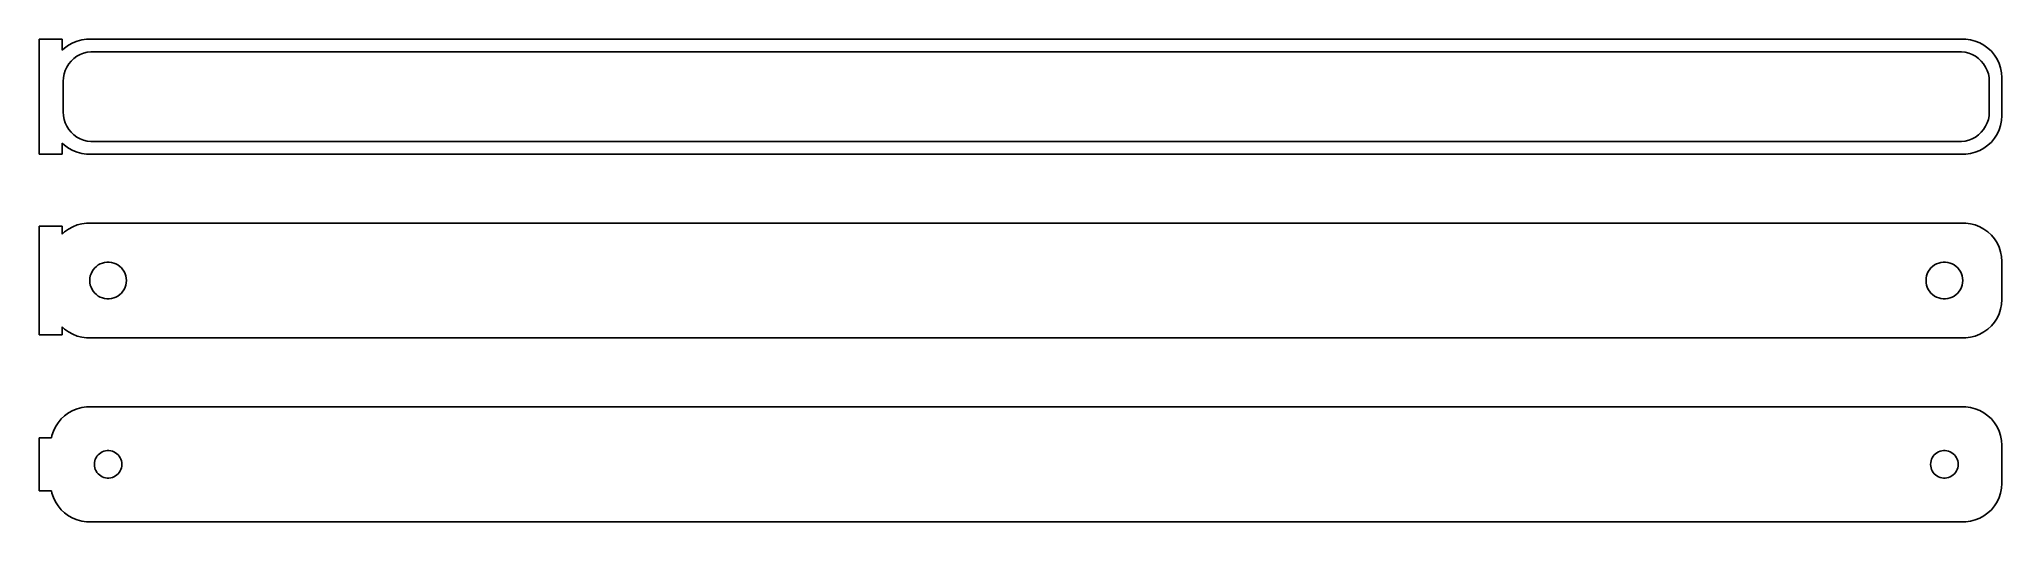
# Model space of a CAD drawing. Header units: metres. Extents: x -129 to 128, y 41 to 103.
import ezdxf

# ---------------------------------------------------------------- set-up
doc = ezdxf.new("R2010")
doc.units = ezdxf.units.M

msp = doc.modelspace()

# ---------------------------------------------------------------- linework, layer by layer
for p, q in [((-126, 103.49), (-129, 103.49)), ((-129, 103.49), (-129, 88.5099)), ((-126, 102.059), (-126, 103.49)), ((-125.179, 102.722), (-125.687, 102.353)), ((-124.629, 103.024), (-125.179, 102.722)), ((-124.045, 103.255), (-124.629, 103.024)), ((-123.437, 103.411), (-124.045, 103.255)), ((-122.814, 103.49), (-123.437, 103.411)), ((122.814, 103.49), (-122.814, 103.49)), ((123.437, 103.411), (122.814, 103.49)), ((124.045, 103.255), (123.437, 103.411)), ((124.629, 103.024), (124.045, 103.255)), ((125.179, 102.722), (124.629, 103.024)), ((125.687, 102.353), (125.179, 102.722)), ((-125.687, 102.353), (-126, 102.059)), ((-125.394, 99.8656), (-125.133, 100.276)), ((-125.133, 100.276), (-124.823, 100.651)), ((-124.823, 100.651), (-124.469, 100.984)), ((-124.469, 100.984), (-124.075, 101.27)), ((-124.075, 101.27), (-123.649, 101.504)), ((-123.649, 101.504), (-123.197, 101.683)), ((-123.197, 101.683), (-122.726, 101.804)), ((-122.726, 101.804), (-122.243, 101.865)), ((-122.243, 101.865), (122.243, 101.865)), ((122.243, 101.865), (122.726, 101.804)), ((122.726, 101.804), (123.197, 101.683)), ((123.197, 101.683), (123.649, 101.504)), ((123.649, 101.504), (124.075, 101.27)), ((124.075, 101.27), (124.469, 100.984)), ((124.469, 100.984), (124.823, 100.651)), ((124.823, 100.651), (125.133, 100.276)), ((125.133, 100.276), (125.394, 99.8656)), ((126.145, 101.923), (125.687, 102.353)), ((126.545, 101.439), (126.145, 101.923)), ((126.882, 100.909), (126.545, 101.439)), ((127.149, 100.341), (126.882, 100.909)), ((127.343, 99.7434), (127.149, 100.341)), ((-125.873, 98), (-125.842, 98.4854)), ((-125.873, 94), (-125.873, 98)), ((-125.842, 98.4854), (-125.751, 98.9631)), ((-125.751, 98.9631), (-125.601, 99.4256)), ((-125.601, 99.4256), (-125.394, 99.8656)), ((125.394, 99.8656), (125.601, 99.4256)), ((125.601, 99.4256), (125.751, 98.9631)), ((125.751, 98.9631), (125.842, 98.4854)), ((125.842, 98.4854), (125.873, 98)), ((125.873, 98), (125.873, 94)), ((127.461, 99.1267), (127.343, 99.7434)), ((127.5, 98.5), (127.461, 99.1267)), ((127.5, 93.5), (127.5, 98.5)), ((-125.842, 93.5146), (-125.873, 94)), ((-125.751, 93.0369), (-125.842, 93.5146)), ((-125.601, 92.5744), (-125.751, 93.0369)), ((-125.394, 92.1344), (-125.601, 92.5744)), ((125.601, 92.5744), (125.394, 92.1344)), ((125.751, 93.0369), (125.601, 92.5744)), ((125.842, 93.5146), (125.751, 93.0369)), ((125.873, 94), (125.842, 93.5146)), ((127.343, 92.2566), (127.461, 92.8733)), ((127.461, 92.8733), (127.5, 93.5)), ((-126, 89.9413), (-125.687, 89.6474)), ((-126, 88.5099), (-126, 89.9413)), ((-125.133, 91.7237), (-125.394, 92.1344)), ((-124.823, 91.349), (-125.133, 91.7237)), ((-124.469, 91.0161), (-124.823, 91.349)), ((-124.075, 90.7302), (-124.469, 91.0161)), ((-123.649, 90.4959), (-124.075, 90.7302)), ((-123.197, 90.3169), (-123.649, 90.4959)), ((-122.726, 90.196), (-123.197, 90.3169)), ((-122.243, 90.135), (-122.726, 90.196)), ((122.243, 90.135), (-122.243, 90.135)), ((122.726, 90.196), (122.243, 90.135)), ((123.197, 90.3169), (122.726, 90.196)), ((123.649, 90.4959), (123.197, 90.3169)), ((124.075, 90.7302), (123.649, 90.4959)), ((124.469, 91.0161), (124.075, 90.7302)), ((124.823, 91.349), (124.469, 91.0161)), ((125.133, 91.7237), (124.823, 91.349)), ((125.394, 92.1344), (125.133, 91.7237)), ((125.687, 89.6474), (126.145, 90.0773)), ((126.145, 90.0773), (126.545, 90.5611)), ((126.545, 90.5611), (126.882, 91.0912)), ((126.882, 91.0912), (127.149, 91.6594)), ((127.149, 91.6594), (127.343, 92.2566)), ((-129, 88.5099), (-126, 88.5099)), ((-125.687, 89.6474), (-125.179, 89.2784)), ((-125.179, 89.2784), (-124.629, 88.9759)), ((-124.629, 88.9759), (-124.045, 88.7447)), ((-124.045, 88.7447), (-123.437, 88.5886)), ((-123.437, 88.5886), (-122.814, 88.5099)), ((-122.814, 88.5099), (122.814, 88.5099)), ((122.814, 88.5099), (123.437, 88.5886)), ((123.437, 88.5886), (124.045, 88.7447)), ((124.045, 88.7447), (124.629, 88.9759)), ((124.629, 88.9759), (125.179, 89.2784)), ((125.179, 89.2784), (125.687, 89.6474)), ((-126, 79.1148), (-129, 79.1148)), ((-129, 79.1148), (-129, 64.8852)), ((-126, 78.0587), (-126, 79.1148)), ((-125.687, 78.3526), (-126, 78.0587)), ((-125.179, 78.7216), (-125.687, 78.3526)), ((-124.629, 79.0241), (-125.179, 78.7216)), ((-124.045, 79.2553), (-124.629, 79.0241)), ((-123.437, 79.4114), (-124.045, 79.2553)), ((-122.814, 79.4901), (-123.437, 79.4114)), ((122.814, 79.4901), (-122.814, 79.4901)), ((123.437, 79.4114), (122.814, 79.4901)), ((124.045, 79.2553), (123.437, 79.4114)), ((124.629, 79.0241), (124.045, 79.2553)), ((125.179, 78.7216), (124.629, 79.0241)), ((125.687, 78.3526), (125.179, 78.7216)), ((126.145, 77.9227), (125.687, 78.3526)), ((126.545, 77.4389), (126.145, 77.9227)), ((126.882, 76.9088), (126.545, 77.4389)), ((-120.45, 74.3575), (-120.151, 74.3953)), ((-120.151, 74.3953), (-119.849, 74.3953)), ((-119.849, 74.3953), (-119.55, 74.3575)), ((119.55, 74.3575), (119.849, 74.3953)), ((119.849, 74.3953), (120.151, 74.3953)), ((120.151, 74.3953), (120.45, 74.3575)), ((127.149, 76.3406), (126.882, 76.9088)), ((127.343, 75.7434), (127.149, 76.3406)), ((127.461, 75.1267), (127.343, 75.7434)), ((127.5, 74.5), (127.461, 75.1267)), ((127.5, 69.5), (127.5, 74.5)), ((-122.4, 72), (-122.381, 72.3008)), ((-122.381, 71.6992), (-122.4, 72)), ((-122.381, 72.3008), (-122.325, 72.5968)), ((-122.325, 72.5968), (-122.231, 72.8835)), ((-122.231, 72.8835), (-122.103, 73.1562)), ((-122.103, 73.1562), (-121.942, 73.4107)), ((-121.942, 73.4107), (-121.75, 73.6429)), ((-121.75, 73.6429), (-121.53, 73.8492)), ((-121.53, 73.8492), (-121.286, 74.0264)), ((-121.286, 74.0264), (-121.022, 74.1716)), ((-121.022, 74.1716), (-120.742, 74.2825)), ((-120.742, 74.2825), (-120.45, 74.3575)), ((-119.55, 74.3575), (-119.258, 74.2825)), ((-119.258, 74.2825), (-118.978, 74.1716)), ((-118.978, 74.1716), (-118.714, 74.0264)), ((-118.714, 74.0264), (-118.47, 73.8492)), ((-118.47, 73.8492), (-118.25, 73.6429)), ((-118.25, 73.6429), (-118.058, 73.4107)), ((-118.058, 73.4107), (-117.897, 73.1562)), ((-117.897, 73.1562), (-117.769, 72.8835)), ((-117.769, 72.8835), (-117.675, 72.5968)), ((-117.675, 72.5968), (-117.619, 72.3008)), ((-117.619, 72.3008), (-117.6, 72)), ((-117.6, 72), (-117.619, 71.6992)), ((117.6, 72), (117.619, 72.3008)), ((117.619, 71.6992), (117.6, 72)), ((117.619, 72.3008), (117.675, 72.5968)), ((117.675, 72.5968), (117.769, 72.8835)), ((117.769, 72.8835), (117.897, 73.1562)), ((117.897, 73.1562), (118.058, 73.4107)), ((118.058, 73.4107), (118.25, 73.6429)), ((118.25, 73.6429), (118.47, 73.8492)), ((118.47, 73.8492), (118.714, 74.0264)), ((118.714, 74.0264), (118.978, 74.1716)), ((118.978, 74.1716), (119.258, 74.2825)), ((119.258, 74.2825), (119.55, 74.3575)), ((120.45, 74.3575), (120.742, 74.2825)), ((120.742, 74.2825), (121.022, 74.1716)), ((121.022, 74.1716), (121.286, 74.0264)), ((121.286, 74.0264), (121.53, 73.8492)), ((121.53, 73.8492), (121.75, 73.6429)), ((121.75, 73.6429), (121.942, 73.4107)), ((121.942, 73.4107), (122.103, 73.1562)), ((122.103, 73.1562), (122.231, 72.8835)), ((122.231, 72.8835), (122.325, 72.5968)), ((122.325, 72.5968), (122.381, 72.3008)), ((122.381, 72.3008), (122.4, 72)), ((122.4, 72), (122.381, 71.6992)), ((-122.325, 71.4032), (-122.381, 71.6992)), ((-122.231, 71.1165), (-122.325, 71.4032)), ((-122.103, 70.8438), (-122.231, 71.1165)), ((-121.942, 70.5893), (-122.103, 70.8438)), ((-121.75, 70.3571), (-121.942, 70.5893)), ((-121.53, 70.1508), (-121.75, 70.3571)), ((-121.286, 69.9736), (-121.53, 70.1508)), ((-121.022, 69.8284), (-121.286, 69.9736)), ((-120.742, 69.7175), (-121.022, 69.8284)), ((-120.45, 69.6425), (-120.742, 69.7175)), ((-120.151, 69.6047), (-120.45, 69.6425)), ((-119.849, 69.6047), (-120.151, 69.6047)), ((-119.55, 69.6425), (-119.849, 69.6047)), ((-119.258, 69.7175), (-119.55, 69.6425)), ((-118.978, 69.8284), (-119.258, 69.7175)), ((-118.714, 69.9736), (-118.978, 69.8284)), ((-118.47, 70.1508), (-118.714, 69.9736)), ((-118.25, 70.3571), (-118.47, 70.1508)), ((-118.058, 70.5893), (-118.25, 70.3571)), ((-117.897, 70.8438), (-118.058, 70.5893)), ((-117.769, 71.1165), (-117.897, 70.8438)), ((-117.675, 71.4032), (-117.769, 71.1165)), ((-117.619, 71.6992), (-117.675, 71.4032)), ((117.675, 71.4032), (117.619, 71.6992)), ((117.769, 71.1165), (117.675, 71.4032)), ((117.897, 70.8438), (117.769, 71.1165)), ((118.058, 70.5893), (117.897, 70.8438)), ((118.25, 70.3571), (118.058, 70.5893)), ((118.47, 70.1508), (118.25, 70.3571)), ((118.714, 69.9736), (118.47, 70.1508)), ((118.978, 69.8284), (118.714, 69.9736)), ((119.258, 69.7175), (118.978, 69.8284)), ((119.55, 69.6425), (119.258, 69.7175)), ((119.849, 69.6047), (119.55, 69.6425)), ((120.151, 69.6047), (119.849, 69.6047)), ((120.45, 69.6425), (120.151, 69.6047)), ((120.742, 69.7175), (120.45, 69.6425)), ((121.022, 69.8284), (120.742, 69.7175)), ((121.286, 69.9736), (121.022, 69.8284)), ((121.53, 70.1508), (121.286, 69.9736)), ((121.75, 70.3571), (121.53, 70.1508)), ((121.942, 70.5893), (121.75, 70.3571)), ((122.103, 70.8438), (121.942, 70.5893)), ((122.231, 71.1165), (122.103, 70.8438)), ((122.325, 71.4032), (122.231, 71.1165)), ((122.381, 71.6992), (122.325, 71.4032)), ((127.461, 68.8733), (127.5, 69.5)), ((126.545, 66.5611), (126.882, 67.0912)), ((126.882, 67.0912), (127.149, 67.6594)), ((127.149, 67.6594), (127.343, 68.2566)), ((127.343, 68.2566), (127.461, 68.8733)), ((-129, 64.8852), (-126, 64.8852)), ((-126, 64.8852), (-126, 65.9413)), ((-126, 65.9413), (-125.687, 65.6474)), ((-125.687, 65.6474), (-125.179, 65.2784)), ((-125.179, 65.2784), (-124.629, 64.9759)), ((-124.629, 64.9759), (-124.045, 64.7447)), ((-124.045, 64.7447), (-123.437, 64.5886)), ((-123.437, 64.5886), (-122.814, 64.5099)), ((-122.814, 64.5099), (122.814, 64.5099)), ((122.814, 64.5099), (123.437, 64.5886)), ((123.437, 64.5886), (124.045, 64.7447)), ((124.045, 64.7447), (124.629, 64.9759)), ((124.629, 64.9759), (125.179, 65.2784)), ((125.179, 65.2784), (125.687, 65.6474)), ((125.687, 65.6474), (126.145, 66.0773)), ((126.145, 66.0773), (126.545, 66.5611)), ((-126.145, 53.9227), (-126.545, 53.4389)), ((-125.687, 54.3526), (-126.145, 53.9227)), ((-125.179, 54.7216), (-125.687, 54.3526)), ((-124.629, 55.0241), (-125.179, 54.7216)), ((-124.045, 55.2553), (-124.629, 55.0241)), ((-123.437, 55.4114), (-124.045, 55.2553)), ((-122.814, 55.4901), (-123.437, 55.4114)), ((122.814, 55.4901), (-122.814, 55.4901)), ((123.437, 55.4114), (122.814, 55.4901)), ((124.045, 55.2553), (123.437, 55.4114)), ((124.629, 55.0241), (124.045, 55.2553)), ((125.179, 54.7216), (124.629, 55.0241)), ((125.687, 54.3526), (125.179, 54.7216)), ((126.145, 53.9227), (125.687, 54.3526)), ((126.545, 53.4389), (126.145, 53.9227)), ((-127.4, 51.4442), (-129, 51.4442)), ((-129, 51.4442), (-129, 44.5558)), ((-127.343, 51.7434), (-127.4, 51.4442)), ((-127.149, 52.3406), (-127.343, 51.7434)), ((-126.882, 52.9088), (-127.149, 52.3406)), ((-126.545, 53.4389), (-126.882, 52.9088)), ((126.882, 52.9088), (126.545, 53.4389)), ((127.149, 52.3406), (126.882, 52.9088)), ((127.343, 51.7434), (127.149, 52.3406)), ((127.461, 51.1267), (127.343, 51.7434)), ((-121.674, 48.6626), (-121.577, 48.8671)), ((-121.577, 48.8671), (-121.456, 49.058)), ((-121.456, 49.058), (-121.312, 49.2322)), ((-121.312, 49.2322), (-121.147, 49.3869)), ((-121.147, 49.3869), (-120.964, 49.5198)), ((-120.964, 49.5198), (-120.766, 49.6287)), ((-120.766, 49.6287), (-120.556, 49.7119)), ((-120.556, 49.7119), (-120.337, 49.7681)), ((-120.337, 49.7681), (-120.113, 49.7964)), ((-120.113, 49.7964), (-119.887, 49.7964)), ((-119.887, 49.7964), (-119.663, 49.7681)), ((-119.663, 49.7681), (-119.444, 49.7119)), ((-119.444, 49.7119), (-119.234, 49.6287)), ((-119.234, 49.6287), (-119.036, 49.5198)), ((-119.036, 49.5198), (-118.853, 49.3869)), ((-118.853, 49.3869), (-118.688, 49.2322)), ((-118.688, 49.2322), (-118.544, 49.058)), ((-118.544, 49.058), (-118.423, 48.8671)), ((-118.423, 48.8671), (-118.326, 48.6626)), ((118.326, 48.6626), (118.423, 48.8671)), ((118.423, 48.8671), (118.544, 49.058)), ((118.544, 49.058), (118.688, 49.2322)), ((118.688, 49.2322), (118.853, 49.3869)), ((118.853, 49.3869), (119.036, 49.5198)), ((119.036, 49.5198), (119.234, 49.6287)), ((119.234, 49.6287), (119.444, 49.7119)), ((119.444, 49.7119), (119.663, 49.7681)), ((119.663, 49.7681), (119.887, 49.7964)), ((119.887, 49.7964), (120.113, 49.7964)), ((120.113, 49.7964), (120.337, 49.7681)), ((120.337, 49.7681), (120.556, 49.7119)), ((120.556, 49.7119), (120.766, 49.6287)), ((120.766, 49.6287), (120.964, 49.5198)), ((120.964, 49.5198), (121.147, 49.3869)), ((121.147, 49.3869), (121.312, 49.2322)), ((121.312, 49.2322), (121.456, 49.058)), ((121.456, 49.058), (121.577, 48.8671)), ((121.577, 48.8671), (121.674, 48.6626)), ((127.5, 50.5), (127.461, 51.1267)), ((127.5, 45.5), (127.5, 50.5)), ((-121.8, 48), (-121.786, 48.2256)), ((-121.786, 47.7744), (-121.8, 48)), ((-121.786, 48.2256), (-121.743, 48.4476)), ((-121.743, 47.5524), (-121.786, 47.7744)), ((-121.743, 48.4476), (-121.674, 48.6626)), ((-121.674, 47.3374), (-121.743, 47.5524)), ((-121.577, 47.1329), (-121.674, 47.3374)), ((-121.456, 46.942), (-121.577, 47.1329)), ((-121.312, 46.7678), (-121.456, 46.942)), ((-121.147, 46.6131), (-121.312, 46.7678)), ((-120.964, 46.4802), (-121.147, 46.6131)), ((-120.766, 46.3713), (-120.964, 46.4802)), ((-120.556, 46.2881), (-120.766, 46.3713)), ((-120.337, 46.2319), (-120.556, 46.2881)), ((-120.113, 46.2036), (-120.337, 46.2319)), ((-119.887, 46.2036), (-120.113, 46.2036)), ((-119.663, 46.2319), (-119.887, 46.2036)), ((-119.444, 46.2881), (-119.663, 46.2319)), ((-119.234, 46.3713), (-119.444, 46.2881)), ((-119.036, 46.4802), (-119.234, 46.3713)), ((-118.853, 46.6131), (-119.036, 46.4802)), ((-118.688, 46.7678), (-118.853, 46.6131)), ((-118.544, 46.942), (-118.688, 46.7678)), ((-118.423, 47.1329), (-118.544, 46.942)), ((-118.326, 47.3374), (-118.423, 47.1329)), ((-118.326, 48.6626), (-118.257, 48.4476)), ((-118.257, 47.5524), (-118.326, 47.3374)), ((-118.257, 48.4476), (-118.214, 48.2256)), ((-118.214, 47.7744), (-118.257, 47.5524)), ((-118.214, 48.2256), (-118.2, 48)), ((-118.2, 48), (-118.214, 47.7744)), ((118.2, 48), (118.214, 48.2256)), ((118.214, 47.7744), (118.2, 48)), ((118.214, 48.2256), (118.257, 48.4476)), ((118.257, 47.5524), (118.214, 47.7744)), ((118.257, 48.4476), (118.326, 48.6626)), ((118.326, 47.3374), (118.257, 47.5524)), ((118.423, 47.1329), (118.326, 47.3374)), ((118.544, 46.942), (118.423, 47.1329)), ((118.688, 46.7678), (118.544, 46.942)), ((118.853, 46.6131), (118.688, 46.7678)), ((119.036, 46.4802), (118.853, 46.6131)), ((119.234, 46.3713), (119.036, 46.4802)), ((119.444, 46.2881), (119.234, 46.3713)), ((119.663, 46.2319), (119.444, 46.2881)), ((119.887, 46.2036), (119.663, 46.2319)), ((120.113, 46.2036), (119.887, 46.2036)), ((120.337, 46.2319), (120.113, 46.2036)), ((120.556, 46.2881), (120.337, 46.2319)), ((120.766, 46.3713), (120.556, 46.2881)), ((120.964, 46.4802), (120.766, 46.3713)), ((121.147, 46.6131), (120.964, 46.4802)), ((121.312, 46.7678), (121.147, 46.6131)), ((121.456, 46.942), (121.312, 46.7678)), ((121.577, 47.1329), (121.456, 46.942)), ((121.674, 47.3374), (121.577, 47.1329)), ((121.674, 48.6626), (121.743, 48.4476)), ((121.743, 47.5524), (121.674, 47.3374)), ((121.743, 48.4476), (121.786, 48.2256)), ((121.786, 47.7744), (121.743, 47.5524)), ((121.786, 48.2256), (121.8, 48)), ((121.8, 48), (121.786, 47.7744)), ((-129, 44.5558), (-127.4, 44.5558)), ((-127.4, 44.5558), (-127.343, 44.2566)), ((-127.343, 44.2566), (-127.149, 43.6594)), ((-127.149, 43.6594), (-126.882, 43.0912)), ((126.882, 43.0912), (127.149, 43.6594)), ((127.149, 43.6594), (127.343, 44.2566)), ((127.343, 44.2566), (127.461, 44.8733)), ((127.461, 44.8733), (127.5, 45.5)), ((-126.882, 43.0912), (-126.545, 42.5611)), ((-126.545, 42.5611), (-126.145, 42.0773)), ((-126.145, 42.0773), (-125.687, 41.6474)), ((-125.687, 41.6474), (-125.179, 41.2784)), ((-125.179, 41.2784), (-124.629, 40.9759)), ((124.629, 40.9759), (125.179, 41.2784)), ((125.179, 41.2784), (125.687, 41.6474)), ((125.687, 41.6474), (126.145, 42.0773)), ((126.145, 42.0773), (126.545, 42.5611)), ((126.545, 42.5611), (126.882, 43.0912)), ((-124.629, 40.9759), (-124.045, 40.7447)), ((-124.045, 40.7447), (-123.437, 40.5886)), ((-123.437, 40.5886), (-122.814, 40.5099)), ((-122.814, 40.5099), (122.814, 40.5099)), ((122.814, 40.5099), (123.437, 40.5886)), ((123.437, 40.5886), (124.045, 40.7447)), ((124.045, 40.7447), (124.629, 40.9759))]:
    msp.add_line(p, q)

doc.saveas('drawing.dxf')
